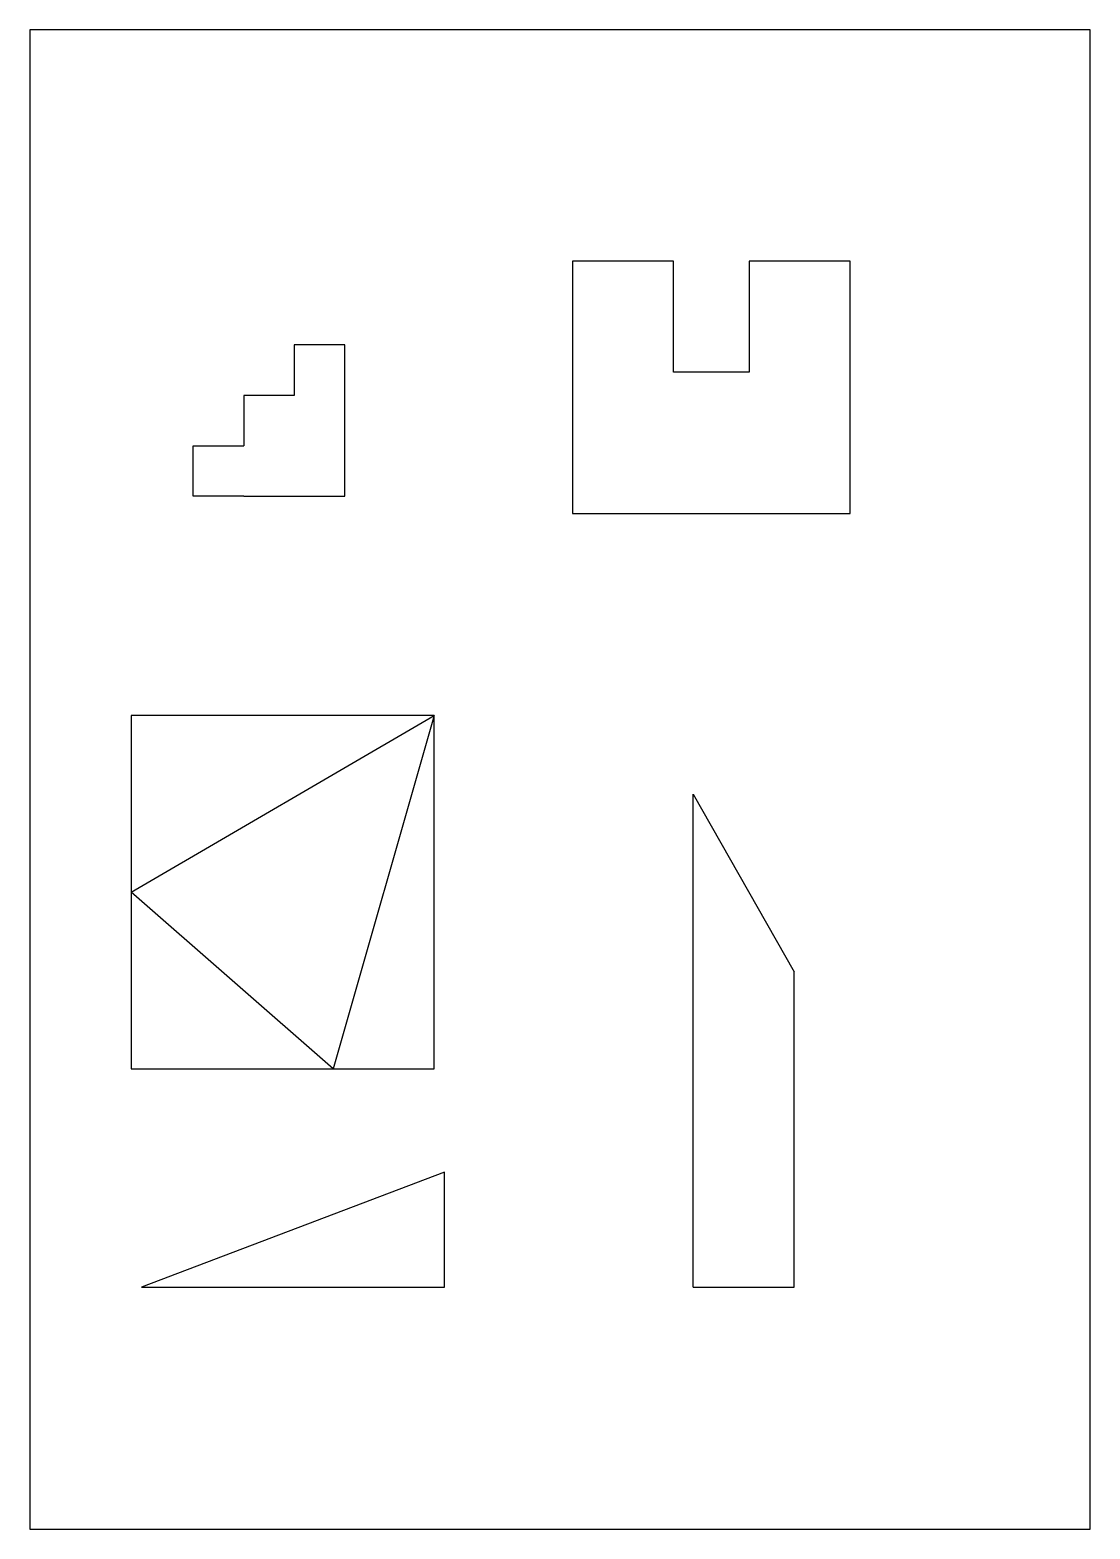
# Model space of a CAD drawing. Header units: millimetres. Extents: x 3265 to 3475, y 2317 to 2614.
import ezdxf

# ---------------------------------------------------------------- set-up
doc = ezdxf.new("R2010")
doc.units = ezdxf.units.MM

msp = doc.modelspace()

# ---------------------------------------------------------------- linework, layer by layer
for p, q in [((3392.14, 2568.02), (3372.14, 2568.02)), ((3372.14, 2568.02), (3372.14, 2518.02)), ((3392.14, 2546.02), (3392.14, 2568.02)), ((3427.14, 2568.02), (3407.14, 2568.02)), ((3407.14, 2568.02), (3407.14, 2546.02)), ((3427.14, 2518.02), (3427.14, 2568.02)), ((3326.99, 2551.43), (3316.99, 2551.43)), ((3316.99, 2551.43), (3316.99, 2541.43)), ((3326.99, 2521.43), (3326.99, 2551.43)), ((3407.14, 2546.02), (3392.14, 2546.02)), ((3316.99, 2541.43), (3306.99, 2541.43)), ((3306.99, 2541.43), (3306.99, 2531.43)), ((3296.99, 2521.43), (3296.99, 2531.43)), ((3296.99, 2531.43), (3306.99, 2531.43)), ((3306.99, 2521.43), (3296.99, 2521.43)), ((3306.99, 2521.43), (3326.99, 2521.43)), ((3372.14, 2518.02), (3427.14, 2518.02)), ((3284.7, 2442.97), (3344.7, 2477.97)), ((3344.7, 2477.97), (3324.7, 2407.97)), ((3396.05, 2364.71), (3396.05, 2462.41)), ((3396.05, 2462.41), (3416.05, 2427.21)), ((3324.7, 2407.97), (3284.7, 2442.97)), ((3416.05, 2364.71), (3416.05, 2427.21)), ((3346.75, 2387.51), (3286.75, 2364.71)), ((3346.75, 2364.71), (3346.75, 2387.51)), ((3286.75, 2364.71), (3346.75, 2364.71)), ((3396.05, 2364.71), (3416.05, 2364.71))]:
    msp.add_line(p, q)
for points in [[(3264.64, 2316.82), (3474.64, 2316.82), (3474.64, 2613.82), (3264.64, 2613.82)], [(3344.7, 2477.97), (3284.7, 2477.97), (3284.7, 2407.97), (3344.7, 2407.97)]]:
    msp.add_lwpolyline(points, close=True)

doc.saveas('drawing.dxf')
